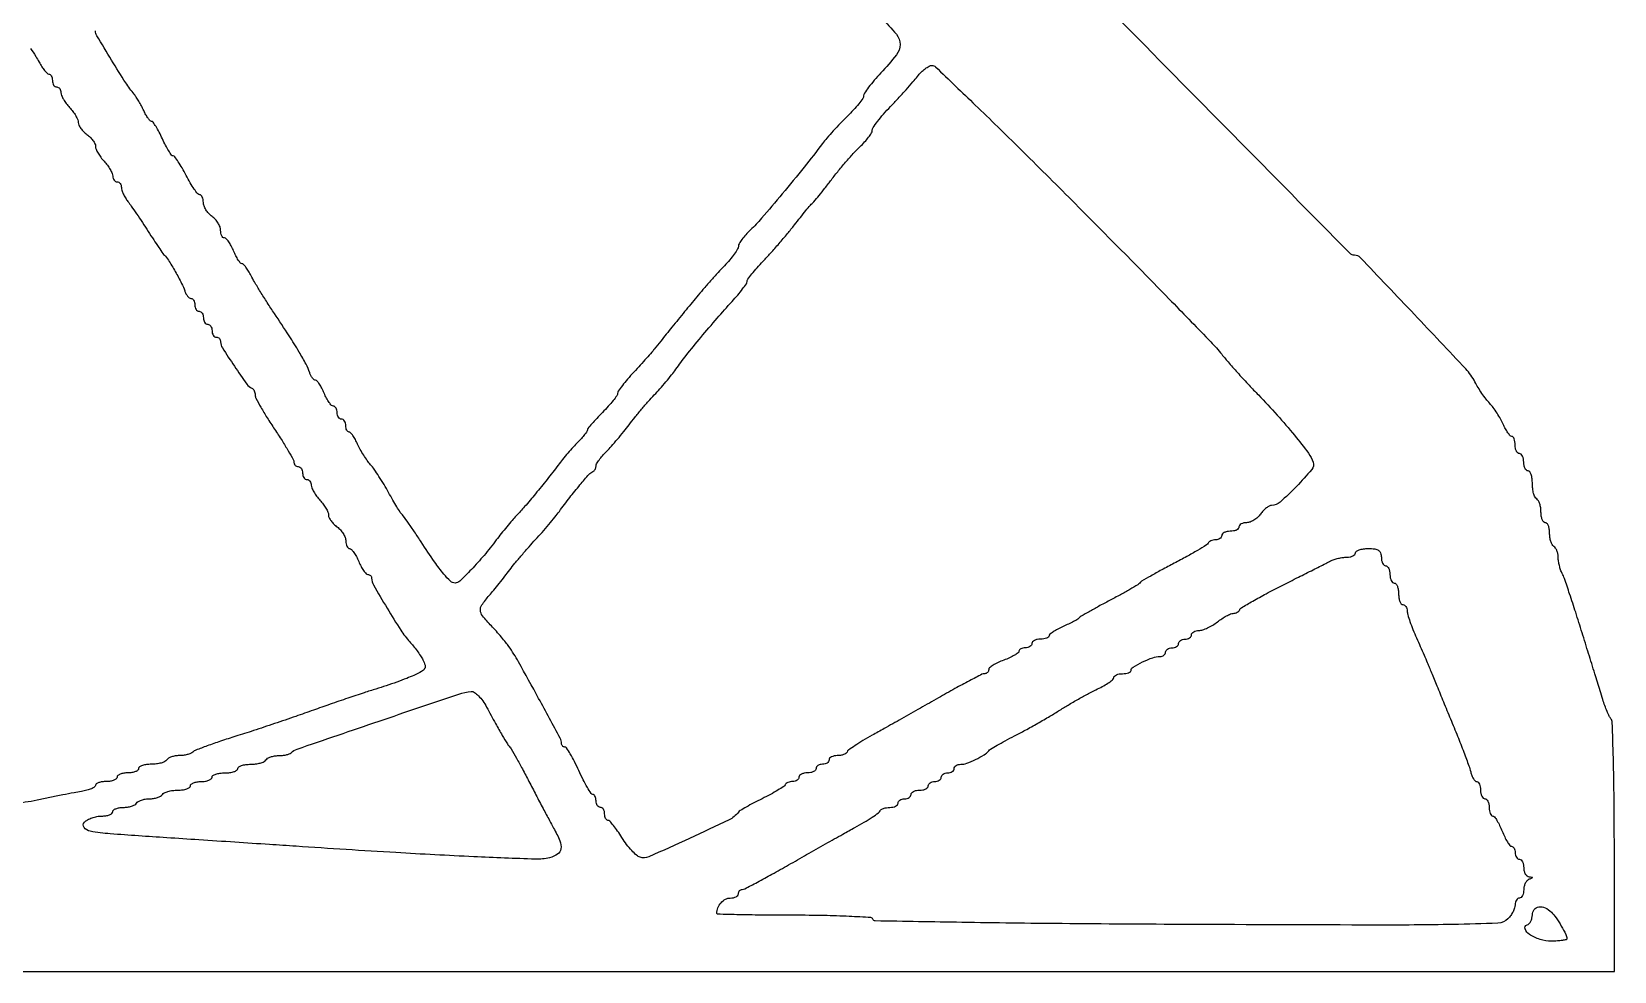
# Model space of a CAD drawing. Extents: x 375 to 2700, y 57 to 443.
# Drawn here: x 2333.2 to 2700, y 57 to 274.8 of the extents above; entities that cross this region are included whole.
import ezdxf

# ---------------------------------------------------------------- set-up
doc = ezdxf.new("R2010")
doc.units = 0

msp = doc.modelspace()

# ---------------------------------------------------------------- linework, layer by layer
for points in [[(2311.038966, 442.808116, 0.000006), (1547.582496, 442.770395, 0.000004), (781.411696, 442.718569, 0.042202)], [(2278.5, 94.065369, -0.000023), (2255.125535, 93.541908, -0.000011), (2224.8, 92.864846, -0.000011), (2192.965819, 92.155472, -0.000015), (2164.5, 91.522619, 0.000172)], [(1537.5, 57), (2700, 57), (2700, 85.8, 0.002585), (2699.942578, 96.908525, 0.004102), (2699.766217, 106.419063, 0.001047), (2699.527271, 114.702183, 0.16816), (2699.204141, 115.55, -0.062002), (2698.830016, 116.129227, -0.012486), (2698.323637, 117.249063, -0.013007), (2697.797684, 118.590386, -0.011832), (2697.324267, 120, -0.000046), (2696.691659, 122.043197, -0.000008), (2695.468003, 125.996875, -0.000008), (2694.028314, 130.649089, -0.000007), (2692.527304, 135.5, 0.002602), (2691.039007, 140.222914, 0.003495), (2689.638551, 144.485077, 0.002415), (2688.422674, 148.043122, 0.036847), (2687.907178, 149.236431, -0.037272), (2687.559466, 150.043218, -0.022857), (2687.266484, 151.036935, -0.022861), (2687.065533, 152.052803, -0.037412), (2687, 152.927414, 0.046572), (2686.925928, 153.720919, 0.046179), (2686.70625, 154.489364, 0.050144), (2686.383579, 155.123104, 0.111983), (2686, 155.5, -0.130646), (2685.615492, 155.906663, -0.045439), (2685.29375, 156.653525, -0.041396), (2685.073842, 157.57934, -0.037634), (2685, 158.559017, 0.039081), (2684.92683, 159.49372, 0.058208), (2684.70625, 160.282961, 0.076538), (2684.382793, 160.820624, 0.222681), (2684, 161, -0.222681), (2683.617207, 161.179376, -0.076538), (2683.29375, 161.717039, -0.058208), (2683.07317, 162.50628, -0.039081), (2683, 163.440983, 0.037634), (2682.926158, 164.42066, 0.041396), (2682.70625, 165.346475, 0.045439), (2682.384508, 166.093337, 0.130646), (2682, 166.5, -0.146547), (2681.614422, 166.934161, -0.040338), (2681.29375, 167.8004, -0.037109), (2681.073612, 168.887885, -0.031397), (2681, 170.059017, 0.032276), (2680.9272, 171.18562, 0.049716), (2680.70625, 172.136086, 0.064068), (2680.384097, 172.793368, 0.251914), (2680, 173, -0.191087), (2679.618118, 173.151477, -0.088204), (2679.29375, 173.5875, -0.068025), (2679.073693, 174.234582, -0.048028), (2679, 175, 0.048028), (2678.926307, 175.765418, 0.068025), (2678.70625, 176.4125, 0.088204), (2678.381882, 176.848523, 0.191087), (2678, 177, -0.191087), (2677.618118, 177.151477, -0.088204), (2677.29375, 177.5875, -0.068025), (2677.073693, 178.234582, -0.048028), (2677, 179, 0.035971), (2676.944823, 179.765981, 0.054436), (2676.777958, 180.4125, 0.071241), (2676.533846, 180.855554, 0.235453), (2676.244111, 181, -0.211854), (2675.878075, 181.16238, -0.029351), (2675.34461, 181.826072, -0.029431), (2674.775341, 182.735051, -0.02099), (2674.24344, 183.812159, 0.024017), (2673.629354, 185.036973, 0.015509), (2672.808239, 186.395121, 0.015595), (2671.92078, 187.675796, 0.02822), (2671.105642, 188.656232, -0.02434), (2670.271907, 189.643361, -0.01265), (2669.32511, 190.949079, -0.012549), (2668.418499, 192.34199, -0.018663), (2667.702533, 193.608345, 0.068989), (2665.561112, 196.6398, 0.001646), (2653.672791, 209.246972, 0.000665), (2641.119401, 222.436761, 0.204998), (2639.803362, 223, -0.200578), (2638.70891, 223.457451, -0.000099), (2611.574739, 250.952461, -0.0001), (2584.457334, 278.452316, -0.197041)], [(2530.070381, 278.025331, -0.025419), (2533.601112, 274.197868, -0.17656), (2534.448582, 271.837807, -0.167124), (2533.602466, 269.414755, -0.022228), (2530.009437, 265.247975, 0.011724), (2528.473704, 263.540856, 0.01602), (2527.177772, 261.928797, 0.012796), (2526.191709, 260.546082, 0.149575), (2526, 259.919575, -0.153474), (2525.808862, 259.311537, -0.015528), (2524.892182, 258.080852, -0.018301), (2523.673114, 256.65637, -0.013587), (2522.228705, 255.171599, 0.008076), (2520.639815, 253.573922, 0.00652), (2518.983984, 251.808761, 0.006595), (2517.49806, 250.139043, 0.016822), (2516.478705, 248.879501, -0.007304), (2512.244882, 243.439545, -0.004647), (2507.166799, 237.227063, -0.003852), (2502.360399, 231.546808, -0.025357), (2499.792633, 228.84879, 0.019644), (2498.723434, 227.750741, 0.024239), (2497.820336, 226.643812, 0.023733), (2497.165539, 225.662484, 0.136069), (2497, 225.065457, -0.138727), (2496.8227, 224.438732, -0.018063), (2496.045312, 223.271408, -0.019905), (2494.994538, 221.927066, -0.015436), (2493.75, 220.547848, 0.006174), (2492.277343, 218.975385, 0.00347), (2490.525929, 217.03144, 0.003462), (2488.784449, 215.04378, 0.005649), (2487.338269, 213.331182, 0.001058), (2484.53416, 209.918663, 0.000906), (2481.595425, 206.313534, 0.00084), (2478.985215, 203.088497, 0.003934), (2477.500902, 201.21832, -0.013906), (2476.897806, 200.488804, -0.002311), (2475.692452, 199.12347, -0.002534), (2474.259097, 197.531237, -0.002241), (2472.75, 195.886721, 0.010124), (2471.313476, 194.270879, 0.01417), (2470.101562, 192.766477, 0.010446), (2469.165733, 191.48, 0.153184), (2469, 190.951734, -0.156879), (2468.834872, 190.438396, -0.012795), (2467.971875, 189.29853, -0.016205), (2466.840656, 187.971812, -0.011742), (2465.5, 186.566667, 0.007707), (2464.158908, 185.183581, 0.011349), (2463.028125, 183.924773, 0.006808), (2462.126652, 182.844814, 0.172158), (2462, 182.487879, -0.155016), (2461.893323, 182.152063, -0.012853), (2461.339063, 181.40899, -0.016206), (2460.61184, 180.543825, -0.011777), (2459.75, 179.627833, 0.011713), (2458.725169, 178.538884, 0.006054), (2457.492841, 177.132529, 0.006014), (2456.26018, 175.655343, 0.009072), (2455.22563, 174.336649, -0.005658), (2452.664917, 171.026329, -0.005286), (2449.972008, 167.69825, -0.005483), (2447.4595, 164.726358, -0.012819), (2445.5, 162.573583, 0.012961), (2444.550668, 161.530019, 0.005376), (2443.320073, 160.07338, 0.005314), (2442.034109, 158.483463, 0.006831), (2440.887481, 156.993198, -0.014498), (2438.057973, 153.430096, -0.015863), (2435.107431, 150.14541, -0.010202), (2432.407735, 147.438085, -0.193981), (2431.321031, 147, -0.192648), (2430.26394, 147.422992, -0.03032), (2428.708207, 149.096613, -0.021276), (2426.599129, 151.895627, -0.005693), (2423.488626, 156.523117, 0.003059), (2421.942706, 158.849357, 0.004382), (2420.541558, 160.891166, 0.002423), (2419.335824, 162.59794, 0.065999), (2418.959997, 163, -0.079432), (2418.616682, 163.387539, -0.005112), (2417.817315, 164.673361, -0.007365), (2416.898848, 166.236439, -0.005415), (2415.925422, 167.994421, 0.010564), (2414.868499, 169.857658, 0.009545), (2413.698602, 171.739486, 0.00961), (2412.586089, 173.384925, 0.029796), (2411.750671, 174.432262, -0.028037), (2410.990857, 175.37798, -0.014718), (2410.149553, 176.630874, -0.014596), (2409.360475, 177.969284, -0.021704), (2408.75656, 179.187841, 0.02099), (2408.224659, 180.264949, 0.029431), (2407.65539, 181.173928, 0.029351), (2407.121925, 181.83762, 0.211854), (2406.755889, 182, -0.189864), (2406.467248, 182.113704, -0.088604), (2406.222042, 182.440625, -0.06842), (2406.055722, 182.925951, -0.04842), (2406, 183.5, 0.064853), (2405.925306, 184.073457, 0.082425), (2405.70625, 184.559375, 0.098894), (2405.381354, 184.884432, 0.148195), (2405, 185, -0.148195), (2404.618646, 185.115568, -0.098894), (2404.29375, 185.440625, -0.082425), (2404.074694, 185.926543, -0.064853), (2404, 186.5, 0.056643), (2403.934793, 187.07375, 0.076039), (2403.741888, 187.559375, 0.095179), (2403.456528, 187.884936, 0.166853), (2403.12132, 188, -0.208074), (2402.70534, 188.180943, -0.033695), (2402.135727, 188.88125, -0.032352), (2401.540069, 189.851056, -0.023358), (2401, 191, 0.020265), (2400.468489, 192.149141, 0.028842), (2399.898533, 193.11875, 0.028394), (2399.362715, 193.829681, 0.220516), (2398.995311, 194, -0.176089), (2398.661469, 194.121334, -0.054062), (2398.284015, 194.514062, -0.046615), (2397.925613, 195.080188, -0.036622), (2397.643988, 195.75, 0.040453), (2396.79299, 197.731424, 0.012614), (2395.206856, 200.555407, 0.009493), (2392.863478, 204.326861, 0.003609), (2389.458132, 209.5, -0.004565), (2387.820054, 211.998829, -0.004466), (2386.215734, 214.545313, -0.004402), (2384.847463, 216.805018, -0.016767), (2384.054078, 218.25, 0.019164), (2383.469148, 219.303329, 0.02684), (2382.862477, 220.192188, 0.025669), (2382.306593, 220.846962, 0.206767), (2381.952341, 221, -0.226326), (2381.607119, 221.164702, -0.025898), (2381.086089, 221.88125, -0.027189), (2380.527681, 222.85077, -0.018876), (2380, 224, 0.023358), (2379.459931, 225.148944, 0.032352), (2378.864273, 226.11875, 0.033695), (2378.29466, 226.819057, 0.208074), (2377.87868, 227, -0.193027), (2377.54309, 227.13457, -0.087561), (2377.258112, 227.522652, -0.067401), (2377.064721, 228.098283, -0.047415), (2377, 228.779241, 0.091287), (2376.855253, 229.565449, 0.047927), (2376.4125, 230.459276, 0.045499), (2375.765149, 231.316802, 0.052224), (2375, 232, -0.052224), (2374.234851, 232.683198, -0.045499), (2373.5875, 233.540724, -0.047927), (2373.144747, 234.434551, -0.091287), (2373, 235.220759, 0.045407), (2372.938024, 235.901803, 0.065309), (2372.752433, 236.477348, 0.085303), (2372.479229, 236.866119, 0.1996), (2372.157218, 237, -0.227203), (2371.717071, 237.210892, -0.01634), (2370.882137, 238.321875, -0.020362), (2369.947963, 239.775849, -0.013833), (2369, 241.5, 0.011347), (2368.063031, 243.224405, 0.017102), (2367.162476, 244.678125, 0.012018), (2366.363825, 245.813889, 0.237812), (2365.994657, 246, -0.24214), (2365.640153, 246.182372, -0.015723), (2364.976852, 247.175, -0.020086), (2364.241271, 248.467287, -0.013419), (2363.5, 250, 0.013355), (2362.758968, 251.532719, 0.020002), (2362.024117, 252.825, 0.015608), (2361.361639, 253.818167, 0.242419), (2361.008641, 254, -0.209464), (2360.674302, 254.146491, -0.02914), (2360.183381, 254.745417, -0.02927), (2359.657823, 255.565661, -0.020949), (2359.164826, 256.537591, 0.013355), (2358.647025, 257.598031, 0.011452), (2358.047269, 258.68591, 0.011602), (2357.456786, 259.649118, 0.032137), (2356.983983, 260.287591, -0.032796), (2355.013903, 262.955335, -0.005833), (2351.722449, 268.218683, -0.002421), (2348.323597, 273.858792, -0.13519), (2348, 275.033741, 0.102601)], [(2332.912781, 270.940625, -0.008861), (2334.151138, 269.095723, -0.024928), (2334.928076, 267.75, 0.022298), (2335.528731, 266.696866, 0.030215), (2336.167918, 265.807813, 0.030691), (2336.762361, 265.16343, 0.193442), (2337.16898, 265, -0.175242), (2337.486095, 264.885335, -0.093006), (2337.755888, 264.559375, -0.073221), (2337.938489, 264.073867, -0.05344), (2338, 263.5, 0.064853), (2338.074694, 262.926543, 0.082425), (2338.29375, 262.440625, 0.098894), (2338.618646, 262.115568, 0.148195), (2339, 262, -0.130232), (2339.381353, 261.898958, -0.100668), (2339.70625, 261.614765, -0.088576), (2339.92476, 261.189641, -0.07466), (2340, 260.688561, 0.101307), (2340.132703, 260.04033, 0.030131), (2340.5875, 259.131751, 0.028874), (2341.234554, 258.148584, 0.027562), (2342, 257.230375, -0.027754), (2342.765443, 256.311456, -0.028983), (2343.4125, 255.326174, -0.030262), (2343.86709, 254.41468, -0.100871), (2344, 253.762573, 0.113455), (2344.13985, 253.154182, 0.043713), (2344.5875, 252.406132, 0.040429), (2345.234753, 251.649192, 0.039525), (2346, 251, -0.039525), (2346.765247, 250.350808, -0.040429), (2347.4125, 249.593868, -0.043713), (2347.86015, 248.845818, -0.113455), (2348, 248.237427, 0.100871), (2348.13291, 247.58532, 0.030262), (2348.5875, 246.673826, 0.028983), (2349.234557, 245.688544, 0.027754), (2350, 244.769625, -0.027562), (2350.765446, 243.851416, -0.028874), (2351.4125, 242.868249, -0.030131), (2351.867297, 241.95967, -0.101307), (2352, 241.311439, 0.07466), (2352.07524, 240.810359, 0.088576), (2352.29375, 240.385235, 0.100668), (2352.618647, 240.101042, 0.130232), (2353, 240, -0.128784), (2353.381359, 239.900117, -0.100719), (2353.70625, 239.619121, -0.089062), (2353.924712, 239.198779, -0.075555), (2354, 238.703391, 0.080733), (2354.102711, 238.071427, 0.028286), (2354.444036, 237.213852, 0.027221), (2354.933078, 236.296502, 0.028602), (2355.511611, 235.453391, -0.012536), (2356.298629, 234.381904, -0.003191), (2357.519615, 232.605059, -0.003251), (2358.888114, 230.557514, -0.003288), (2360.224683, 228.5, 0.002854), (2361.490203, 226.548156, 0.00401), (2362.643438, 224.821875, 0.002397), (2363.632407, 223.381777, 0.05366), (2363.963073, 223, -0.066941), (2364.881933, 221.880569, -0.0086), (2366.472506, 219.205479, -0.010002), (2367.967229, 216.464377, -0.043058), (2368.678279, 214.75, 0.042985), (2368.955892, 214.080385, 0.052305), (2369.329726, 213.514062, 0.061039), (2369.738081, 213.125234, 0.161118), (2370.116631, 213, -0.166062), (2370.45362, 212.884904, -0.095369), (2370.74051, 212.559375, -0.076307), (2370.934428, 212.073739, -0.056959), (2371, 211.5, 0.064853), (2371.074694, 210.926543, 0.082425), (2371.29375, 210.440625, 0.098894), (2371.618646, 210.115568, 0.148195), (2372, 210, -0.148195), (2372.381354, 209.884432, -0.098894), (2372.70625, 209.559375, -0.082425), (2372.925306, 209.073457, -0.064853), (2373, 208.5, 0.064853), (2373.074694, 207.926543, 0.082425), (2373.29375, 207.440625, 0.098894), (2373.618646, 207.115568, 0.148195), (2374, 207, -0.148195), (2374.381354, 206.884432, -0.098894), (2374.70625, 206.559375, -0.082425), (2374.925306, 206.073457, -0.064853), (2375, 205.5, 0.064853), (2375.074694, 204.926543, 0.082425), (2375.29375, 204.440625, 0.098894), (2375.618646, 204.115568, 0.148195), (2376, 204, -0.107844), (2376.381523, 203.916742, -0.099609), (2376.70625, 203.680834, -0.095648), (2376.923979, 203.328277, -0.09088), (2377, 202.913478, 0.142882), (2377.408367, 201.513615, 0.006451), (2380.185955, 197.27953, 0.006722), (2383.064653, 193.133714, 0.13384), (2384.25, 192.166667, -0.115868), (2384.537154, 191.948855, -0.061072), (2384.779687, 191.569774, -0.055797), (2384.944228, 191.098176, -0.056113), (2385, 190.602776, 0.121842), (2385.190669, 189.831952, 0.007654), (2386.321875, 187.762704, 0.01092), (2387.776207, 185.322335, 0.007873), (2389.5, 182.66246, -0.006263), (2391.224089, 180.020812, -0.009012), (2392.678125, 177.63689, -0.005423), (2393.835535, 175.609896, -0.127681), (2394, 174.976351, 0.101511), (2394.076429, 174.603772, 0.098493), (2394.29375, 174.286803, 0.097343), (2394.618326, 174.074449, 0.096619), (2395, 174, -0.148195), (2395.381354, 173.884432, -0.098894), (2395.70625, 173.559375, -0.082425), (2395.925306, 173.073457, -0.064853), (2396, 172.5, 0.064853), (2396.074694, 171.926543, 0.082425), (2396.29375, 171.440625, 0.098894), (2396.618646, 171.115568, 0.148195), (2397, 171, -0.130232), (2397.381353, 170.898958, -0.100668), (2397.70625, 170.614765, -0.088576), (2397.92476, 170.189641, -0.07466), (2398, 169.688561, 0.101307), (2398.132703, 169.04033, 0.030131), (2398.5875, 168.131751, 0.028874), (2399.234554, 167.148584, 0.027562), (2400, 166.230375, -0.027754), (2400.765443, 165.311456, -0.028983), (2401.4125, 164.326174, -0.030262), (2401.86709, 163.41468, -0.100871), (2402, 162.762573, 0.113455), (2402.13985, 162.154182, 0.043713), (2402.5875, 161.406132, 0.040429), (2403.234753, 160.649192, 0.039525), (2404, 160, -0.052224), (2404.765149, 159.316802, -0.045499), (2405.4125, 158.459276, -0.047927), (2405.855253, 157.565449, -0.091287), (2406, 156.779241, 0.047415), (2406.064721, 156.098283, 0.067401), (2406.258112, 155.522652, 0.087561), (2406.54309, 155.13457, 0.193027), (2406.87868, 155, -0.208074), (2407.29466, 154.819057, -0.033695), (2407.864273, 154.11875, -0.032352), (2408.459931, 153.148944, -0.023358), (2409, 152, 0.023358), (2409.540069, 150.851056, 0.032352), (2410.135727, 149.88125, 0.033695), (2410.70534, 149.180943, 0.208074), (2411.12132, 149, -0.099058), (2411.456658, 148.932906, -0.097949), (2411.741888, 148.741839, -0.09794), (2411.93292, 148.456555, -0.099019), (2412, 148.121154, 0.13111), (2412.416356, 146.560637, 0.004704), (2415.576156, 141.178519, 0.008485), (2418.766287, 136.058997, 0.043038), (2420.82644, 133.40588, -0.017322), (2421.650134, 132.450726, -0.0117), (2422.524934, 131.30852, -0.011796), (2423.3197, 130.163112, -0.022907), (2423.889426, 129.20661, -0.053169), (2424.381915, 127.991811, -0.20622), (2424.280645, 127.203818, -0.133861), (2423.582329, 126.526543, -0.01845), (2421.758034, 125.606585, -0.015009), (2420.12821, 124.91721, -0.005879), (2417.841423, 124.060679, -0.005812), (2415.344452, 123.191431, -0.007205), (2413, 122.443111, 0.005735), (2410.271054, 121.580895, 0.002161), (2406.471875, 120.314213, 0.00214), (2402.348784, 118.900008, 0.002605), (2398.5, 117.538936, -0.003259), (2394.402554, 116.09596, -0.001933), (2389.5, 114.426477, -0.001934), (2384.596721, 112.798965, -0.003332), (2380.5, 111.486905, 0.005053), (2376.983118, 110.347191, 0.007062), (2373.864687, 109.252436, 0.004498), (2371.276193, 108.275939, 0.088092), (2370.55, 107.835225, -0.084191), (2370.029852, 107.514018, -0.032317), (2369.220774, 107.245347, -0.030877), (2368.286671, 107.061563, -0.033146), (2367.359017, 107, 0.040867), (2366.455898, 106.926061, 0.0433), (2365.594775, 106.70625, 0.047457), (2364.894786, 106.384107, 0.123387), (2364.5, 106, -0.146547), (2364.065839, 105.614422, -0.040338), (2363.1996, 105.29375, -0.037109), (2362.112115, 105.073612, -0.031397), (2360.940983, 105, 0.032276), (2359.81438, 104.9272, 0.049716), (2358.863914, 104.70625, 0.064068), (2358.206632, 104.384097, 0.251914), (2358, 104, -0.226478), (2357.817169, 103.617064, -0.074992), (2357.265625, 103.29375, -0.057076), (2356.457356, 103.073116, -0.038131), (2355.5, 103, 0.038131), (2354.542644, 102.926884, 0.057076), (2353.734375, 102.70625, 0.074992), (2353.182831, 102.382936, 0.226478), (2353, 102, -0.226478), (2352.817169, 101.617064, -0.074992), (2352.265625, 101.29375, -0.057076), (2351.457356, 101.073116, -0.038131), (2350.5, 101, 0.033853), (2349.542408, 100.935091, 0.051762), (2348.734375, 100.738388, 0.067246), (2348.177917, 100.451154, 0.244716), (2348, 100.109406, -0.253584), (2347.795666, 99.732422, -0.04246), (2347.045312, 99.329747, -0.037638), (2345.995052, 98.967159, -0.025167), (2344.75, 98.705869, 0.00753), (2343.04216, 98.409899, 0.002143), (2340.398438, 97.898874, 0.002158), (2337.418352, 97.296193, 0.002285), (2334.5, 96.678954, -0.035573), (2328.942405, 95.885083, -0.006033)]]:
    msp.add_lwpolyline(points, format="xyb")
for points in [[(2574.321857, 235.67094, -0.001211), (2586.531067, 223.355199, -0.00169), (2597.386717, 212.277021, -0.001016), (2606.479791, 202.896529, -0.022144), (2609.015349, 200.026068, 0.009118), (2610.704937, 198.009837, 0.004359), (2612.945134, 195.478394, 0.00432), (2615.331122, 192.874703, 0.00614), (2617.5, 190.605128, -0.010913), (2621.867494, 185.94665, -0.012039), (2625.882878, 181.249154, -0.009966), (2629.129202, 177.094369, -0.0852), (2630.201891, 175, -0.257313), (2629.861749, 173.325012, -0.01576), (2626.319148, 169.410483, -0.017755), (2622.539933, 165.759, -0.185253), (2620.561685, 165, 0.126292), (2620.032465, 164.864161, 0.040116), (2619.347121, 164.4125, 0.037127), (2618.634262, 163.765371, 0.03375), (2618, 163, -0.052224), (2617.316802, 162.234851, -0.045499), (2616.459276, 161.5875, -0.047927), (2615.565449, 161.144747, -0.091287), (2614.779241, 161, 0.054248), (2614.098578, 160.925933, 0.073949), (2613.522652, 160.70625, 0.093597), (2613.136147, 160.381567, 0.173062), (2613, 160, -0.191087), (2612.848523, 159.618118, -0.088204), (2612.4125, 159.29375, -0.068025), (2611.765418, 159.073693, -0.048028), (2611, 159, 0.048028), (2610.234582, 158.926307, 0.068025), (2609.5875, 158.70625, 0.088204), (2609.151477, 158.381882, 0.191087), (2609, 158, -0.140362), (2608.890798, 157.618662, -0.099913), (2608.583854, 157.29375, -0.085122), (2608.1248, 157.074923, -0.068857), (2607.583333, 157, 0.048968), (2607.016711, 156.944374, 0.052342), (2606.484896, 156.779687, 0.058488), (2606.063522, 156.537453, 0.12921), (2605.833333, 156.25, -0.150918), (2605.46438, 155.827461, -0.004327), (2603.394792, 154.573435, -0.008399), (2600.898132, 153.1462, -0.005639), (2598, 151.595735, 0.004091), (2595.089981, 150.050479, 0.005985), (2592.55625, 148.638863, 0.003098), (2590.437837, 147.407685, 0.101213), (2590, 147.012374, -0.098762), (2589.572704, 146.622799, -0.003878), (2587.7375, 145.536119, -0.006746), (2585.526666, 144.289681, -0.004701), (2583, 142.940451, 0.003857), (2580.473262, 141.596657, 0.005574), (2578.2625, 140.366864, 0.003029), (2576.415887, 139.297628, 0.087308), (2576, 138.943699, -0.086832), (2575.63749, 138.634603, -0.009783), (2574.692187, 138.101815, -0.011626), (2573.531106, 137.511413, -0.009198), (2572.25, 136.925776, 0.018274), (2571.00499, 136.329091, 0.026312), (2569.954688, 135.705097, 0.024645), (2569.17583, 135.12766, 0.224551), (2569, 134.755889, -0.235453), (2568.855554, 134.466154, -0.071241), (2568.4125, 134.222042, -0.054436), (2567.765981, 134.055177, -0.035971), (2567, 134, 0.048028), (2566.234582, 133.926307, 0.068025), (2565.5875, 133.70625, 0.088204), (2565.151477, 133.381882, 0.191087), (2565, 133, -0.148195), (2564.884432, 132.618646, -0.098894), (2564.559375, 132.29375, -0.082425), (2564.073457, 132.074694, -0.064853), (2563.5, 132, 0.051303), (2562.926055, 131.940954, 0.071236), (2562.440625, 131.765261, 0.09129), (2562.114313, 131.505903, 0.181234), (2562, 131.200888, -0.237366), (2561.808181, 130.819597, -0.026408), (2560.971875, 130.264741, -0.027614), (2559.840856, 129.679133, -0.018895), (2558.5, 129.13616, 0.022114), (2557.15938, 128.583215, 0.031492), (2556.028125, 127.967583, 0.032342), (2555.206288, 127.373382, 0.223653), (2555, 126.935272, -0.096976), (2554.930109, 126.578308, -0.097436), (2554.730804, 126.274736, -0.098415), (2554.433298, 126.07147, -0.101139), (2554.083588, 126, 0.118505), (2553.448535, 125.847342, 0.00248), (2550.547756, 124.349016, 0.005629), (2547.16837, 122.533452, 0.003745), (2543.333588, 120.379628, -0.000638), (2539.16548, 118.004407, -0.000548), (2534.772991, 115.515108, -0.000552), (2530.778795, 113.263114, -0.001585), (2528, 111.711996, 0.008377), (2525.868717, 110.484058, 0.011864), (2524.017708, 109.315361, 0.008062), (2522.523897, 108.286738, 0.143661), (2522.166667, 107.832368, -0.155064), (2521.903614, 107.512725, -0.055107), (2521.368229, 107.244508, -0.048172), (2520.674696, 107.061454, -0.040469), (2519.916667, 107, 0.050201), (2519.183242, 106.926177, 0.070178), (2518.563021, 106.70625, 0.090315), (2518.145793, 106.38175, 0.184457), (2518, 106, -0.148195), (2517.884432, 105.618646, -0.098894), (2517.559375, 105.29375, -0.082425), (2517.073457, 105.074694, -0.064853), (2516.5, 105, 0.064853), (2515.926543, 104.925306, 0.082425), (2515.440625, 104.70625, 0.098894), (2515.115568, 104.381354, 0.148195), (2515, 104, -0.191087), (2514.848523, 103.618118, -0.088204), (2514.4125, 103.29375, -0.068025), (2513.765418, 103.073693, -0.048028), (2513, 103, 0.048028), (2512.234582, 102.926307, 0.068025), (2511.5875, 102.70625, 0.088204), (2511.151477, 102.381882, 0.191087), (2511, 102, -0.140362), (2510.890798, 101.618662, -0.099913), (2510.583854, 101.29375, -0.085122), (2510.1248, 101.074923, -0.068857), (2509.583333, 101, 0.048968), (2509.016711, 100.944374, 0.052342), (2508.484896, 100.779688, 0.058488), (2508.063522, 100.537453, 0.12921), (2507.833333, 100.25, -0.144606), (2507.492561, 99.849864, -0.00855), (2506.129167, 98.993126, -0.012319), (2504.439701, 98.027384, -0.008733), (2502.5, 97.02447, 0.006058), (2500.548288, 96.028542, 0.008352), (2498.821875, 95.083915, 0.005671), (2497.404214, 94.255744, 0.094849), (2497, 93.8946, -0.11756), (2494.818962, 92.11543, -0.004888), (2485.659556, 87.798375, -0.003587), (2476.208166, 83.537948, -0.182914), (2474.22183, 83.429594, -0.103968), (2473.391462, 83.899011, -0.025748), (2472.266402, 84.996953, -0.025222), (2471.082104, 86.415394, -0.022922), (2470.005795, 87.990623, 0.012862), (2469.000924, 89.526736, 0.018733), (2468.031351, 90.822246, 0.014544), (2467.178146, 91.816839, 0.21123), (2466.763932, 92, -0.188211), (2466.472246, 92.11383, -0.089136), (2466.224405, 92.440625, -0.068955), (2466.056339, 92.92597, -0.048956), (2466, 93.5, 0.064853), (2465.925306, 94.073457, 0.082425), (2465.70625, 94.559375, 0.098894), (2465.381354, 94.884432, 0.148195), (2465, 95, -0.148195), (2464.618646, 95.115568, -0.098894), (2464.29375, 95.440625, -0.082425), (2464.074694, 95.926543, -0.064853), (2464, 96.5, 0.047904), (2463.944685, 97.076031, 0.066356), (2463.779687, 97.567358, 0.08474), (2463.536562, 97.903926, 0.18712), (2463.25, 98.027175, -0.244726), (2462.855368, 98.251157, -0.010489), (2461.988369, 99.65401, -0.015902), (2461.017481, 101.427875, -0.010436), (2460.008277, 103.527175, 0.010732), (2458.998468, 105.624551, 0.016429), (2458.025753, 107.392358, 0.01099), (2457.157135, 108.784438, 0.252935), (2456.758277, 109, -0.110136), (2456.468996, 109.064503, -0.099916), (2456.222744, 109.247064, -0.094989), (2456.057582, 109.519947, -0.088948), (2456, 109.841068, 0.124183), (2455.702486, 111.020483, 0.000855), (2450.704836, 120.258232, 0.002857), (2446.043471, 128.723639, 0.025337), (2443.782089, 132.33294, 0.017466), (2443.103311, 133.234595, 0.006138), (2442.068801, 134.481666, 0.006085), (2440.896866, 135.826114, 0.007092), (2439.75, 137.073838, -0.017686), (2437.692991, 139.409158, -0.155242), (2437.189794, 140.673668, -0.173507), (2437.540577, 141.927036, -0.023367), (2439.251221, 144.116623, 0.00578), (2440.291288, 145.355507, 0.002926), (2441.573796, 146.938342, 0.002906), (2442.879012, 148.588179, 0.004328), (2444, 150.048068, -0.009628), (2445.206789, 151.585684, -0.00477), (2446.79375, 153.49202, -0.004732), (2448.477497, 155.438184, -0.006912), (2450, 157.117305, 0.006809), (2451.4865, 158.756043, 0.005298), (2453.059375, 160.576702, 0.005359), (2454.489511, 162.305278, 0.012925), (2455.5, 163.621817, -0.008075), (2457.905396, 166.819486, -0.009591), (2460.281746, 169.756537, -0.006258), (2462.398578, 172.20958, -0.107435), (2463.25, 172.833333, 0.094362), (2463.536856, 173.032286, 0.062943), (2463.779687, 173.351373, 0.060549), (2463.944076, 173.736059, 0.070841), (2464, 174.128788, -0.134447), (2464.141153, 174.644238, -0.021787), (2464.714292, 175.522578, -0.022694), (2465.500606, 176.521022, -0.018232), (2466.431631, 177.52254, 0.0141), (2467.56278, 178.719351, 0.006412), (2468.976866, 180.344124, 0.006343), (2470.424893, 182.096209, 0.008662), (2471.681631, 183.7133, -0.008917), (2472.978386, 185.380128, -0.005569), (2474.553354, 187.28787, -0.005587), (2476.147949, 189.133904, -0.01011), (2477.5, 190.603273, 0.009687), (2478.794681, 192.007913, 0.006707), (2480.20625, 193.64388, 0.006765), (2481.520605, 195.252858, 0.013788), (2482.5, 196.557768, -0.013647), (2484.879967, 199.730615, -0.005421), (2488.311067, 203.958824, -0.005411), (2492.062744, 208.382692, -0.007465), (2495.532525, 212.266826, 0.010597), (2496.860765, 213.77256, 0.014698), (2497.981429, 215.180533, 0.011152), (2498.842345, 216.385014, 0.150691), (2499, 216.896244, -0.157741), (2499.165659, 217.408277, -0.010685), (2500.101562, 218.646636, -0.014484), (2501.313458, 220.092731, -0.010313), (2502.75, 221.643727, 0.008895), (2504.436893, 223.454692, 0.005034), (2506.418972, 225.705103, 0.005024), (2508.372242, 228.014858, 0.008232), (2509.974161, 230.014309, -0.003452), (2511.352633, 231.768979, -0.004716), (2512.620105, 233.329203, -0.003131), (2513.702857, 234.620111, -0.053648), (2514.103019, 235, 0.056819), (2514.507486, 235.388865, 0.002806), (2515.680438, 236.821875, 0.004506), (2517.051825, 238.548214, 0.003238), (2518.553594, 240.5, -0.008826), (2520.213871, 242.608608, -0.007175), (2522.064354, 244.810043, -0.00726), (2523.828135, 246.789394, -0.018697), (2525.174736, 248.15121, 0.019519), (2526.256444, 249.248743, 0.024201), (2527.170079, 250.354127, 0.023637), (2527.833168, 251.333723, 0.13781), (2528, 251.927526, -0.151653), (2528.202917, 252.581157, -0.012885), (2529.248437, 254.021781, -0.016146), (2530.622111, 255.700291, -0.01179), (2532.25, 257.476969, 0.004492), (2534.023803, 259.357053, 0.003968), (2535.839063, 261.347492, 0.003987), (2537.446389, 263.167257, 0.012079), (2538.5, 264.440316, -0.028919), (2539.361663, 265.412854, -0.032797), (2540.296287, 266.236529, -0.034772), (2541.170716, 266.81859, -0.128162), (2541.806508, 266.989663, -0.195503), (2542.69551, 266.636414, -0.000574), (2551.896826, 257.794052, -0.003192), (2562.263037, 247.680976, -0.001975)], [(2646, 153, 0.048028), (2646.073693, 152.234582, 0.068025), (2646.29375, 151.5875, 0.088204), (2646.618118, 151.151477, 0.191087), (2647, 151, -0.191087), (2647.381882, 150.848523, -0.088204), (2647.70625, 150.4125, -0.068025), (2647.926307, 149.765418, -0.048028), (2648, 149, 0.048028), (2648.073693, 148.234582, 0.068025), (2648.29375, 147.5875, 0.088204), (2648.618118, 147.151477, 0.191087), (2649, 147, -0.226478), (2649.382936, 146.817169, -0.074992), (2649.70625, 146.265625, -0.057076), (2649.926884, 145.457356, -0.038131), (2650, 144.5, 0.038131), (2650.073116, 143.542644, 0.057076), (2650.29375, 142.734375, 0.074992), (2650.617064, 142.182831, 0.226478), (2651, 142, -0.1457), (2651.381346, 141.886465, -0.099257), (2651.70625, 141.567233, -0.083285), (2651.925235, 141.089938, -0.066087), (2652, 140.526751, 0.071505), (2652.121332, 139.682674, 0.011315), (2652.630483, 138.083099, 0.012354), (2653.324582, 136.213598, 0.010522), (2654.146325, 134.276751, -0.001527), (2655.026718, 132.301276, -0.001516), (2655.89718, 130.315671, -0.001485), (2656.648003, 128.574632, -0.005914), (2657.092695, 127.5, 0.002356), (2657.6064, 126.233154, 0.000225), (2658.875188, 123.15, 0.000287), (2660.391649, 119.475702, 0.000226), (2662.037288, 115.5, -0.003188), (2663.662818, 111.506107, -0.003981), (2665.118788, 107.776562, -0.003232), (2666.29479, 104.630956, -0.030458), (2666.707495, 103.25, 0.035051), (2666.973559, 102.388616, 0.047497), (2667.338247, 101.660938, 0.05654), (2667.740498, 101.155771, 0.198905), (2668.116577, 101, -0.21069), (2668.45439, 100.85104, -0.081239), (2668.740495, 100.4125, -0.06185), (2668.9352, 99.765695, -0.042239), (2669, 99, 0.048028), (2669.073693, 98.234582, 0.068025), (2669.29375, 97.5875, 0.088204), (2669.618118, 97.151477, 0.191087), (2670, 97, -0.191087), (2670.381882, 96.848523, -0.088204), (2670.70625, 96.4125, -0.068025), (2670.926307, 95.765418, -0.048028), (2671, 95, 0.038787), (2671.059499, 94.234145, 0.057859), (2671.238923, 93.5875, 0.076066), (2671.501972, 93.146758, 0.223848), (2671.813354, 93, -0.231074), (2672.206081, 92.808264, -0.026011), (2672.791189, 91.971875, -0.027303), (2673.414732, 90.840808, -0.018834), (2674, 89.5, 0.018834), (2674.585268, 88.159192, 0.027303), (2675.208811, 87.028125, 0.026011), (2675.793919, 86.191736, 0.231074), (2676.186646, 86, -0.178521), (2676.497061, 85.885521, -0.092083), (2676.761077, 85.559375, -0.072132), (2676.939855, 85.07391, -0.052256), (2677, 84.5, 0.064853), (2677.074694, 83.926543, 0.082425), (2677.29375, 83.440625, 0.098894), (2677.618646, 83.115568, 0.148195), (2678, 83, -0.191087), (2678.381882, 82.848523, -0.088204), (2678.70625, 82.4125, -0.068025), (2678.926307, 81.765418, -0.048028), (2679, 81, 0.060192), (2679.093111, 80.229345, 0.075361), (2679.367188, 79.564309, 0.090607), (2679.772899, 79.103659, 0.152397), (2680.25, 78.921053, -0.011437), (2680.903389, 78.864758, -0.382689), (2681, 78.757018, -0.295955), (2680.909806, 78.617987, -0.009076), (2680.25, 78.337719, 0.113869), (2679.771682, 78.003208, 0.064373), (2679.367188, 77.418476, 0.059088), (2679.09311, 76.687147, 0.060204), (2679, 75.916667, -0.050201), (2678.926177, 75.183242, -0.070178), (2678.70625, 74.563021, -0.090315), (2678.38175, 74.145793, -0.184457), (2678, 74, 0.154765), (2677.618614, 73.879052, 0.09778), (2677.29375, 73.538393, 0.080164), (2677.074515, 73.02945, 0.061768), (2677, 72.428571, -0.080782), (2676.882873, 71.708347, -0.037725), (2676.515551, 70.834301, -0.036104), (2675.981935, 69.954967, -0.041972), (2675.350813, 69.207955, -0.187946), (2673.015592, 68.182317, -0.00606), (2662.550806, 67.866585, -0.005085), (2644.622706, 67.725449, -0.000491), (2601.100813, 67.868194, -0.001057), (2571.995355, 68.053764, -0.002061), (2548.783787, 68.346521, -0.000201), (2528.7263, 68.69028, -0.310037), (2528.166667, 69.08881, 0.298438), (2527.671143, 69.457787, 0.002529), (2522.673955, 69.732635, 0.007722), (2516.816997, 69.934447, 0.00475), (2509.916667, 70, -0.002187), (2503.04654, 70.030054, -0.003647), (2497.263021, 70.12285, -0.000536), (2492.166639, 70.247272, -0.40677), (2492, 70.418213, -0.095369), (2492.248908, 71.711318, -0.083747), (2492.965527, 72.886924, -0.088426), (2493.985576, 73.711579, -0.126538), (2495.106989, 74, 0.050854), (2495.831332, 74.073863, 0.070807), (2496.443928, 74.29375, 0.0909), (2496.855843, 74.618285, 0.182536), (2497, 75, -0.08589), (2497.066083, 75.381857, -0.093849), (2497.256092, 75.70625, -0.100319), (2497.539246, 75.923213, -0.11395), (2497.871803, 76, 0.119527), (2498.479161, 76.147296, 0.002261), (2501.389234, 77.663693, 0.005371), (2504.77307, 79.493168, 0.003553), (2508.621803, 81.663634, -0.000862), (2512.807001, 84.053629, -0.000742), (2517.213905, 86.551515, -0.000747), (2521.218854, 88.805831, -0.002163), (2524, 90.35004, 0.008185), (2526.131304, 91.567236, 0.011619), (2527.982292, 92.723866, 0.007801), (2529.478609, 93.741731, 0.143218), (2529.833333, 94.186406, -0.156097), (2530.095803, 94.498947, -0.053951), (2530.631771, 94.761007, -0.047257), (2531.325289, 94.939958, -0.039541), (2532.083333, 95, 0.050201), (2532.816758, 95.073823, 0.070178), (2533.436979, 95.29375, 0.090315), (2533.854207, 95.61825, 0.184457), (2534, 96, -0.148195), (2534.115568, 96.381354, -0.098894), (2534.440625, 96.70625, -0.082425), (2534.926543, 96.925306, -0.064853), (2535.5, 97, 0.064853), (2536.073457, 97.074694, 0.082425), (2536.559375, 97.29375, 0.098894), (2536.884432, 97.618646, 0.148195), (2537, 98, -0.191087), (2537.151477, 98.381882, -0.088204), (2537.5875, 98.70625, -0.068025), (2538.234582, 98.926307, -0.048028), (2539, 99, 0.048028), (2539.765418, 99.073693, 0.068025), (2540.4125, 99.29375, 0.088204), (2540.848523, 99.618118, 0.191087), (2541, 100, -0.148195), (2541.115568, 100.381354, -0.098894), (2541.440625, 100.70625, -0.082425), (2541.926543, 100.925306, -0.064853), (2542.5, 101, 0.064853), (2543.073457, 101.074694, 0.082425), (2543.559375, 101.29375, 0.098894), (2543.884432, 101.618646, 0.148195), (2544, 102, -0.148195), (2544.115568, 102.381354, -0.098894), (2544.440625, 102.70625, -0.082425), (2544.926543, 102.925306, -0.064853), (2545.5, 103, 0.064853), (2546.073457, 103.074694, 0.082425), (2546.559375, 103.29375, 0.098894), (2546.884432, 103.618646, 0.148195), (2547, 104, -0.149454), (2547.116595, 104.381359, -0.098698), (2547.444611, 104.70625, -0.081991), (2547.934903, 104.925341, -0.064244), (2548.513569, 105, 0.088045), (2549.907478, 105.247371, 0.024312), (2551.964755, 106.116902, 0.024357), (2553.92903, 107.182877, 0.087037), (2555, 108.121332, -0.088661), (2555.406606, 108.475316, -0.004234), (2556.96875, 109.392694, -0.006825), (2558.856609, 110.445902, -0.004852), (2561, 111.576866, 0.006512), (2563.468538, 112.889889, 0.003961), (2566.353125, 114.502607, 0.003969), (2569.188738, 116.147507, 0.007001), (2571.5, 117.556892, -0.00719), (2573.688614, 118.890354, -0.005403), (2576.132812, 120.296389, -0.005464), (2578.46124, 121.569299, -0.012497), (2580.25, 122.465299, 0.018072), (2581.686507, 123.204998, 0.025827), (2582.898438, 123.970404, 0.024039), (2583.797706, 124.672682, 0.2183), (2584, 125.113941, -0.210216), (2584.149031, 125.45275, -0.081419), (2584.5875, 125.73972, -0.061996), (2585.234311, 125.935, -0.042369), (2586, 126, 0.035668), (2586.766546, 126.054752, 0.053772), (2587.414792, 126.220313, 0.069969), (2587.860952, 126.462433, 0.235061), (2588.007802, 126.75, -0.262796), (2588.456765, 127.526241, -0.020084), (2590.667192, 128.711774, -0.026575), (2593.031837, 129.708728, -0.08668), (2594.699365, 130, 0.07531), (2595.196298, 130.075275, 0.08893), (2595.617938, 130.29375, 0.100706), (2595.899802, 130.618643, 0.129178), (2596, 131, -0.148195), (2596.115568, 131.381354, -0.098894), (2596.440625, 131.70625, -0.082425), (2596.926543, 131.925306, -0.064853), (2597.5, 132, 0.064853), (2598.073457, 132.074694, 0.082425), (2598.559375, 132.29375, 0.098894), (2598.884432, 132.618646, 0.148195), (2599, 133, -0.148195), (2599.115568, 133.381354, -0.098894), (2599.440625, 133.70625, -0.082425), (2599.926543, 133.925306, -0.064853), (2600.5, 134, 0.064853), (2601.073457, 134.074694, 0.082425), (2601.559375, 134.29375, 0.098894), (2601.884432, 134.618646, 0.148195), (2602, 135, -0.169492), (2602.133774, 135.383297, -0.092901), (2602.514062, 135.712782, -0.074062), (2603.080574, 135.939591, -0.05512), (2603.75, 136.022236, 0.077348), (2604.594618, 136.164695, 0.028525), (2605.720313, 136.612376, 0.027456), (2606.914302, 137.249923, 0.029622), (2608, 138, -0.020073), (2609.042719, 138.750181, -0.022218), (2610.108333, 139.387624, -0.022286), (2611.058342, 139.846644, -0.096921), (2611.666667, 139.977764, 0.064155), (2612.137609, 140.047588, 0.05949), (2612.588542, 140.235146, 0.063566), (2612.95279, 140.506326, 0.105117), (2613.166667, 140.822732, -0.164548), (2613.566976, 141.287412, -0.003561), (2616.192708, 142.813147, -0.007776), (2619.335143, 144.545036, -0.005123), (2623, 146.443287, 0.000019), (2626.765089, 148.344968, 0.000025), (2630.219452, 150.090088, 0.000019), (2633.115107, 151.553269, 0.000222), (2634.236431, 152.120556, -0.037388), (2635.047239, 152.457704, -0.022246), (2636.054272, 152.741663, -0.022194), (2637.089087, 152.936364, -0.035414), (2637.986431, 153, 0.047692), (2638.757059, 153.073673, 0.067684), (2639.408514, 153.29375, 0.087854), (2639.84761, 153.618095, 0.192146), (2640, 154, -0.254951), (2640.209557, 154.384262, -0.06271), (2640.88125, 154.70625, -0.048861), (2641.850749, 154.927234, -0.031626), (2643, 155, -0.030703), (2644.500917, 154.907747, -0.116834), (2645.375, 154.583333, -0.166173), (2645.840542, 153.975317, -0.081208)], [(2438.639855, 118.25, 0.002529), (2440.713559, 114.429406, 0.00645), (2442.266476, 111.686942, 0.006195), (2443.449045, 109.716453, 0.067002), (2444.036414, 109, -0.077188), (2444.3623, 108.585644, -0.001858), (2445.556623, 106.44375, -0.00402), (2446.930558, 103.910164, -0.002717), (2448.45833, 101, 0.001195), (2450.079995, 97.888003, 0.001145), (2451.739465, 94.739503, 0.001133), (2453.216154, 91.968473, 0.00413), (2454.171915, 90.219584, -0.028032), (2455.613606, 87.252953, -0.133158), (2455.858933, 85.398859, -0.214058), (2455.095052, 84.166687, -0.086553), (2453.25, 83.339608, -0.0715), (2449.929286, 82.986348, -0.002051), (2435.670359, 83.569533, -0.003712), (2417.63301, 84.515607, -0.001781), (2394.5, 85.983932, 0.000172), (2388.31445, 86.396542, 0.000081), (2380.325, 86.925425, 0.00008), (2371.958103, 87.476588, 0.000113), (2364.5, 87.964989, -0.002011), (2351.429051, 88.870796, -0.028382), (2346.773448, 89.47927, -0.183924), (2345.347189, 90.354683, -0.376951), (2345.425504, 91.568361, -0.071837), (2346.15964, 92.11721, -0.03879), (2347.191956, 92.579456, -0.037675), (2348.338994, 92.89462, -0.048245), (2349.428571, 93, 0.037042), (2350.413343, 93.073056, 0.055756), (2351.244643, 93.29375, 0.073141), (2351.813074, 93.616887, 0.230944), (2352, 94, -0.222681), (2352.179376, 94.382793, -0.076538), (2352.717039, 94.70625, -0.058208), (2353.50628, 94.92683, -0.039081), (2354.440983, 95, 0.037634), (2355.42066, 95.073842, 0.041396), (2356.346475, 95.29375, 0.045439), (2357.093337, 95.615492, 0.130646), (2357.5, 96, -0.128561), (2357.903211, 96.384387, -0.04604), (2358.636189, 96.70625, -0.041947), (2359.542916, 96.926129, -0.038534), (2360.5, 97, 0.038534), (2361.457084, 97.073871, 0.041947), (2362.363811, 97.29375, 0.04604), (2363.096789, 97.615613, 0.128561), (2363.5, 98, -0.146547), (2363.934161, 98.385578, -0.040338), (2364.8004, 98.70625, -0.037109), (2365.887885, 98.926388, -0.031397), (2367.059017, 99, 0.032276), (2368.18562, 99.0728, 0.049716), (2369.136086, 99.29375, 0.064068), (2369.793368, 99.615903, 0.251914), (2370, 100, -0.226478), (2370.182831, 100.382936, -0.074992), (2370.734375, 100.70625, -0.057076), (2371.542644, 100.926884, -0.038131), (2372.5, 101, 0.038131), (2373.457356, 101.073116, 0.057076), (2374.265625, 101.29375, 0.074992), (2374.817169, 101.617064, 0.226478), (2375, 102, -0.254951), (2375.209557, 102.384262, -0.06271), (2375.88125, 102.70625, -0.048861), (2376.850749, 102.927234, -0.031626), (2378, 103, 0.031626), (2379.149251, 103.072766, 0.048861), (2380.11875, 103.29375, 0.06271), (2380.790443, 103.615738, 0.254951), (2381, 104, -0.251914), (2381.206632, 104.384097, -0.064068), (2381.863914, 104.70625, -0.049716), (2382.81438, 104.9272, -0.032276), (2383.940983, 105, 0.031397), (2385.112115, 105.073612, 0.037109), (2386.1996, 105.29375, 0.040338), (2387.065839, 105.614422, 0.146547), (2387.5, 106, -0.124636), (2387.896801, 106.384172, -0.047126), (2388.604567, 106.70625, -0.042976), (2389.476473, 106.926077, -0.040291), (2390.39235, 107, 0.026127), (2391.310863, 107.048028, 0.028727), (2392.190266, 107.19168, 0.029866), (2392.919123, 107.400535, 0.112119), (2393.319194, 107.652527, -0.114388), (2394.704607, 108.516508, -0.000385), (2413.71121, 115.006676, -0.000684), (2432.226136, 121.284802, -0.060955), (2435.064477, 121.871374, -0.175313), (2435.801665, 121.671261, -0.044936), (2436.760079, 120.860755, -0.040199), (2437.755096, 119.676195, -0.031531)], [(2685.413493, 70.729364, -0.046038), (2686.484623, 69.44047, -0.018598), (2687.708532, 67.50633, -0.015031), (2688.763221, 65.561573, -0.117251), (2689, 64.565741, -0.344785), (2688.826081, 64.34351, -0.021405), (2687.950893, 64.166187, -0.024393), (2686.797721, 64.040778, -0.014888), (2685.428571, 64, -0.075149), (2682.773598, 64.401304, -0.071294), (2680.30318, 65.571514, -0.160244), (2679.312292, 66.826648, -0.42266), (2679.758929, 67.752976, 0.121809), (2680.23366, 68.053376, 0.068818), (2680.635435, 68.608166, 0.062145), (2680.907488, 69.319628, 0.060348), (2681, 70.083333, -0.166816), (2681.423947, 71.318677, -0.193429), (2682.491855, 71.940775, -0.144043), (2683.967609, 71.731645, -0.089867)]]:
    msp.add_lwpolyline(points, format="xyb", close=True)

doc.saveas('drawing.dxf')
